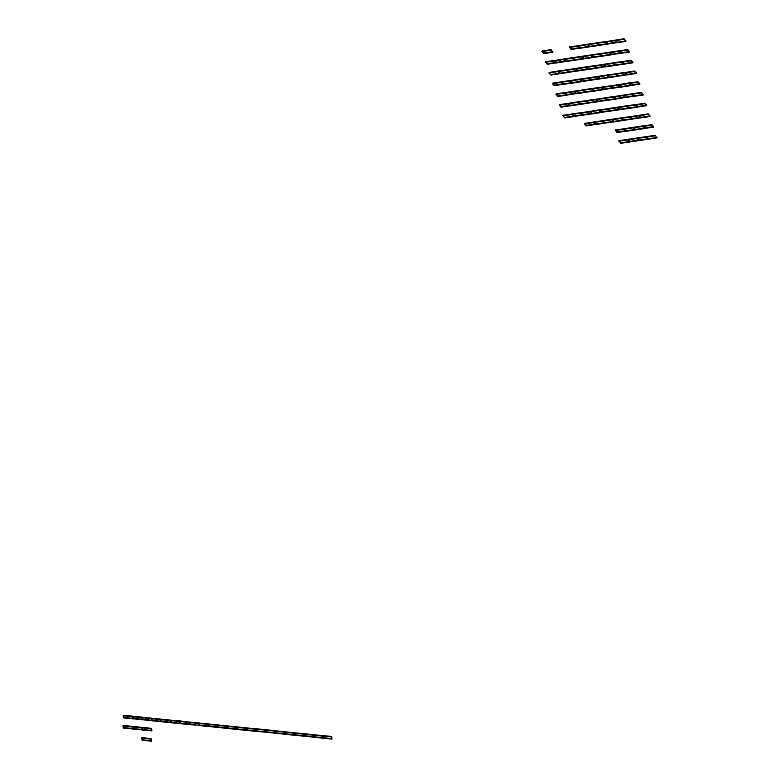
<?xml version="1.0" encoding="UTF-8"?>
<svg xmlns="http://www.w3.org/2000/svg" width="780" height="780" viewBox="0 0 780 780"><rect width="100%" height="100%" fill="white"/><g stroke="black" fill="none" stroke-linecap="round" stroke-linejoin="round"><path stroke-width="1.17" d="M123.308 715.611L132.59 716.391L132.961 718.594L123.708 717.649L123.308 715.611L132.59 716.391M123.708 717.649L132.961 718.594M123.094 725.683L132.346 726.629L123.094 725.683L123.454 727.886L132.736 728.666L123.454 727.886M132.785 716.576L142.067 717.356L142.428 719.56L133.175 718.614L132.785 716.576L142.067 717.356M133.175 718.614L132.815 716.41M132.561 726.648L141.814 727.594L132.561 726.648L132.931 728.851L142.204 729.631L132.931 728.851M142.262 717.542L151.534 718.322L151.905 720.525L142.652 719.579L142.262 717.542L151.515 718.487M142.428 719.56L133.204 718.448M142.652 719.579L142.282 717.376M142.038 727.613L151.291 728.559L142.038 727.613L142.409 729.817L151.681 730.597L142.409 729.817M141.794 737.861L151.018 738.962L151.408 741L142.155 740.054L141.794 737.861L151.037 738.797L151.408 741M142.155 740.054L151.437 740.834M151.73 718.507L161.011 719.287L161.382 721.49L152.129 720.544L151.73 718.507L160.982 719.452M152.129 720.544L161.382 721.49M161.207 719.472L170.489 720.252L170.849 722.456L161.596 721.51L161.207 719.472L170.459 720.418M161.596 721.51L170.849 722.456M170.684 720.437L179.956 721.217L180.326 723.411L171.073 722.475L170.684 720.437L179.956 721.217M171.073 722.475L180.326 723.411M180.18 721.237L189.403 722.348L189.803 724.376L180.55 723.44L180.18 721.237L189.403 722.348M180.55 723.44L189.803 724.376M189.628 722.368L198.91 723.148L199.27 725.341L190.018 724.405L189.628 722.368L198.88 723.313M190.018 724.405L195.829 724.825M199.105 723.333L208.377 724.113L208.748 726.307L199.495 725.371L199.105 723.333L208.377 724.113M199.495 725.371L208.748 726.307M208.572 724.298L217.854 725.078L218.224 727.272L208.972 726.336L208.572 724.298L217.854 725.078M208.972 726.336L208.601 724.133M218.049 725.264L227.331 726.034L227.692 728.237L218.439 727.301L218.049 725.264L227.302 726.209M218.224 727.272L208.991 726.17M218.439 727.301L218.078 725.098M227.526 726.229L236.798 726.999L237.169 729.202L227.916 728.267L227.526 726.229L236.779 727.165M227.692 728.237L218.468 727.135M227.916 728.267L237.169 729.202M236.993 727.194L246.275 727.964L246.646 730.168L237.393 729.232L236.993 727.194L246.246 728.13M237.393 729.232L246.646 730.168M246.47 728.159L255.752 728.929L256.113 731.133L246.86 730.197L246.47 728.159L255.723 729.095M246.86 730.197L256.113 731.133M255.967 728.959L265.219 729.895L255.967 728.959L256.337 731.152L265.61 731.933L256.337 731.152M265.444 729.924L274.697 730.86L265.444 729.924L265.814 732.118L275.087 732.898L266.994 732.069M274.892 731.055L284.164 731.825L284.534 734.029L275.281 733.083L274.892 731.055L284.164 731.825M275.281 733.083L274.921 730.889M284.369 732.02L293.641 732.791L294.011 734.994L284.758 734.048L284.369 732.02L293.621 732.956M284.534 734.029L282.243 733.629M284.758 734.048L284.388 731.855M293.836 732.986L303.118 733.756L303.488 735.959L294.235 735.014L293.836 732.986L303.089 733.922L303.488 735.959M294.011 734.994L284.778 733.883M294.235 735.014L303.508 735.793M303.342 733.785L312.565 734.887L312.956 736.925L303.703 735.979L303.342 733.785L312.565 734.887M312.79 734.916L322.062 735.686L322.433 737.89L313.18 736.944L312.79 734.916L322.043 735.852M313.18 736.944L322.433 737.89M322.257 735.871L331.539 736.651L331.909 738.855L322.657 737.909L322.257 735.871L331.539 736.651M322.657 737.909L331.909 738.855M542.207 51.197L551.129 49.871L552.825 52.046L543.913 53.371L542.207 51.197L543.913 53.371M569.595 47.122L578.516 45.796L580.213 47.804L571.301 49.296L569.595 47.122L571.301 49.296M578.731 45.757L587.642 44.431L589.349 46.605L580.427 47.931L578.731 45.922L587.642 44.431M587.857 44.401L589.563 46.576L598.475 45.25L596.778 43.241L587.857 44.401L596.768 43.075L598.689 45.221L607.61 43.895L598.689 45.055L596.983 43.046L605.904 41.72L607.815 43.855L616.736 42.529L615.03 40.355L606.118 41.847L615.03 40.521L616.736 42.529M615.245 40.326L624.156 39L625.862 41.174L616.951 42.5L615.245 40.492L624.156 39M542.217 51.363L551.129 49.871M569.605 47.288L578.516 45.962L580.222 47.97M607.61 43.895L605.904 41.886L596.983 43.046M543.913 53.206L552.825 52.046M571.301 49.13L580.213 47.804M606.118 41.681L607.815 43.69L616.726 42.364M545.659 61.922L547.365 63.931L556.276 62.605L547.365 64.096L545.659 61.922L554.58 60.596L556.491 62.732L565.412 61.405L563.706 59.231L554.794 60.723L563.716 59.397L565.412 61.405M563.92 59.202L572.832 57.876L574.538 60.05L565.627 61.376L563.92 59.368L572.832 57.876M573.047 57.847L574.753 60.021L583.674 58.685L581.968 56.687L573.047 57.847L581.968 56.521L583.879 58.656L592.8 57.33L583.879 58.49L582.182 56.482L591.094 55.156L593.014 57.301L601.926 55.975L593.005 57.135L591.308 55.127L600.22 53.8L601.926 55.975M600.434 53.771L609.356 52.445L611.062 54.61L602.14 55.946L600.444 53.937L609.356 52.445M609.57 52.406L611.267 54.415L620.178 53.089L611.276 54.58L609.57 52.406L618.481 51.08L620.402 53.225L629.314 51.899L627.608 49.725L618.696 51.217L627.617 49.891L629.314 51.899M545.668 62.088L554.58 60.762L556.286 62.761M592.8 57.33L591.103 55.322L582.182 56.482M609.57 52.572L618.491 51.246L620.188 53.254M554.794 60.557L556.491 62.566L565.402 61.24M618.696 51.051L620.392 53.059L629.314 51.733M549.11 72.647L558.032 71.321L559.738 73.486L550.817 74.812L549.12 72.813L558.032 71.321M558.246 71.282L559.952 73.457L568.864 72.13L567.167 70.122L558.246 71.282L567.158 69.956L569.078 72.101L577.99 70.609L569.068 71.936L567.372 69.927L576.283 68.601L578.204 70.736L587.125 69.41L578.204 70.58L576.498 68.572L585.419 67.246L587.125 69.41M585.634 67.207L594.545 65.881L596.251 68.055L587.34 69.381L585.634 67.372L594.545 65.881M594.76 65.852L596.456 67.86L605.377 66.534L596.466 68.026L594.76 65.852L603.671 64.526L605.592 66.67L614.513 65.335L605.592 66.505L603.886 64.496L612.807 63.17L614.728 65.306L623.639 63.98L614.718 65.14L613.021 63.131L621.933 61.805L623.639 63.98M622.148 61.776L631.059 60.45L632.765 62.624L623.854 63.95L622.157 61.942L631.069 60.616L632.765 62.624M577.99 70.775L576.293 68.767L567.372 69.927M594.769 66.017L603.681 64.691L605.377 66.7M614.513 65.335L612.807 63.336L603.886 64.496M632.765 62.459L623.854 63.95M552.562 83.372L554.268 85.371L563.179 84.045L554.268 85.537L552.562 83.372L561.483 82.037L563.404 84.181L572.315 82.856L563.394 84.016L561.697 82.007L570.609 80.681L572.315 82.856M570.823 80.652L579.745 79.326L581.441 81.5L572.53 82.826L570.833 80.818L579.745 79.326M579.95 79.297L581.656 81.295L590.567 79.969L581.656 81.461L579.95 79.297L588.871 77.961L590.792 80.106L599.703 78.614L590.782 79.94L589.085 77.932L597.997 76.606L599.917 78.751L608.829 77.425L599.908 78.585L598.211 76.577L607.133 75.251L608.829 77.425M607.337 75.221L609.043 77.386L617.965 76.06L616.258 74.051L607.337 75.221L616.258 73.885L618.179 76.031L627.091 74.539L618.169 75.865L616.473 73.856L625.384 72.53L627.305 74.675L636.217 73.349L634.52 71.175L625.609 72.667L634.52 71.341L636.217 73.349M552.572 83.538L561.483 82.202L563.189 84.211M579.959 79.462L588.871 78.127L590.577 80.135M599.703 78.78L598.007 76.771L589.085 77.932M627.091 74.704L625.394 72.696L616.473 73.856M625.599 72.501L627.295 74.51L636.217 73.183M556.013 94.087L564.934 92.761L566.641 94.936L557.719 96.262L556.023 94.253L564.934 92.761M565.149 92.732L566.846 94.741L575.767 93.415L566.855 94.906L565.149 92.732L574.06 91.406L575.981 93.551L584.893 92.225L575.981 93.385L574.275 91.377L583.196 90.051L585.107 92.186L594.029 90.86L585.107 92.02L583.401 90.012L592.322 88.686L594.029 90.86M592.537 88.657L594.243 90.831L603.154 89.505L601.458 87.496L592.537 88.657L601.448 87.331L603.369 89.476L612.28 87.984L603.369 89.31L601.663 87.302L610.584 85.976L612.495 88.111L621.416 86.785L619.71 84.611L610.798 86.102L619.71 84.776L621.416 86.785M619.925 84.581L628.836 83.255L630.542 85.43L621.631 86.755L619.925 84.747L628.836 83.255M629.05 83.226L637.972 81.9L639.668 83.909L630.757 85.4L629.05 83.226L630.757 85.4M565.149 92.898L574.07 91.572L575.767 93.581M584.893 92.225L583.196 90.217L574.275 91.377M612.28 88.15L610.584 86.141L601.663 87.302M629.06 83.392L637.972 82.066L639.678 84.074M610.789 85.936L612.495 87.945L621.407 86.619M630.757 85.234L639.668 83.909M559.475 104.812L568.386 103.486L570.082 105.495L561.171 106.987L559.475 104.812L561.171 106.987M568.6 103.457L577.512 102.131L579.218 104.305L570.307 105.632L568.6 103.623L577.512 102.131M577.726 102.102L579.433 104.276L588.354 102.95L586.648 100.942L577.726 102.102L586.648 100.776L588.559 102.911L597.48 101.585L588.559 102.745L586.862 100.737L595.774 99.411L597.694 101.556L606.606 100.23L604.9 98.056L595.988 99.547L604.909 98.221L606.606 100.23M605.114 98.026L614.035 96.701L615.742 98.875L606.821 100.201L605.124 98.192L614.035 96.701M614.25 96.662L615.947 98.67L624.858 97.344L615.947 98.836L614.25 96.662L623.161 95.335L625.082 97.481L633.994 95.989L625.072 97.315L623.376 95.306L632.288 93.98L634.208 96.125L643.13 94.799L634.208 95.96L632.502 93.951L641.423 92.625L643.13 94.799M559.475 104.978L568.396 103.652L570.092 105.661M597.48 101.585L595.783 99.577L586.862 100.737M614.25 96.827L623.171 95.501L624.868 97.51M633.994 96.154L632.297 94.146L623.376 95.306M561.171 106.821L570.082 105.495M595.988 99.382L597.685 101.39L606.606 100.064M562.926 115.537L564.632 117.712L573.544 116.386L571.847 114.377L562.926 115.537L571.837 114.212L573.758 116.356L582.67 114.865L573.749 116.191L572.052 114.182L580.963 112.856L582.884 115.001L591.806 113.675L590.099 111.501L581.188 112.993L590.099 111.667L591.806 113.675M590.314 111.462L599.225 110.136L600.932 112.31L592.02 113.636L590.314 111.628L599.225 110.136M599.44 110.107L601.136 112.115L610.058 110.789L601.146 112.281L599.44 110.107L608.351 108.781L610.272 110.926L619.193 109.6L610.272 110.76L608.566 108.752L617.487 107.425L619.408 109.561L628.319 108.235L619.398 109.395L617.701 107.386L626.613 106.061L628.319 108.235M626.827 106.031L628.534 108.206L637.445 106.88L635.749 104.871L626.827 106.031L635.739 104.705L637.66 106.85L646.581 105.524L644.875 103.35L635.963 104.842L644.875 103.516L646.581 105.524M582.67 115.031L580.973 113.022L572.052 114.182M599.45 110.272L608.361 108.946L610.058 110.955M619.193 109.6L617.487 107.591L608.566 108.752M581.178 112.827L582.884 114.835L591.796 113.51M635.953 104.676L637.66 106.684L646.571 105.359M584.63 123.552L586.336 125.561L595.247 124.225L586.336 125.726L584.63 123.552L593.551 122.226L595.471 124.361L604.383 123.035L595.462 124.195L593.765 122.187L602.677 120.861L604.597 123.006L613.509 121.68L604.588 122.84L602.891 120.832L611.803 119.506L613.509 121.68M612.017 119.477L613.724 121.651L622.645 120.315L620.938 118.316L612.017 119.477L620.938 118.151L622.859 120.286L631.771 118.96L622.85 120.12L621.153 118.111L630.065 116.785L631.985 118.93L640.897 117.605L639.2 115.43L630.289 116.922L639.2 115.596L640.897 117.605M639.405 115.401L648.326 114.075L650.033 116.239L641.111 117.575L639.415 115.567L648.326 114.075M584.639 123.718L593.551 122.392L595.257 124.39M604.383 123.035L602.687 121.027L593.765 122.187M631.771 118.96L630.074 116.951L621.153 118.111M630.279 116.756L631.975 118.765L640.897 117.439M615.469 130.201L624.39 128.866L626.087 130.874L617.175 132.366L615.469 130.201L617.175 132.366M624.605 128.836L633.516 127.51L635.222 129.685L626.311 131.011L624.605 129.002L633.516 127.51M633.731 127.481L635.437 129.655L644.348 128.329L642.652 126.321L633.731 127.481L642.652 126.155L644.563 128.291L653.484 126.965L651.778 124.79L642.866 126.292L651.778 124.956L653.484 126.965M615.478 130.367L624.39 129.031L626.096 131.04M617.175 132.2L626.087 130.874M642.856 126.126L644.563 128.125L653.474 126.799M618.93 140.917L620.626 143.091L629.548 141.765L627.851 139.756L618.93 140.917L627.841 139.591L629.762 141.736L638.674 140.41L629.752 141.57L628.056 139.561L636.967 138.236L638.888 140.38L647.809 139.054L638.888 140.215L637.182 138.206L646.103 136.88L647.809 139.054M646.318 136.851L655.229 135.515L656.935 137.69L648.014 139.016L646.318 137.007L655.229 135.515M638.674 140.41L636.977 138.401L628.056 139.561M143.832 719.53L149.614 720.115M275.311 732.917L279.932 733.395M304.882 735.93L311.825 736.642M274.697 730.86L275.067 733.063M265.219 729.895L265.59 732.098M151.291 728.559L151.661 730.762M141.814 727.594L142.184 729.797M132.346 726.629L132.707 728.832M656.935 137.69L648.014 139.016M650.033 116.239L641.111 117.575M646.103 136.88L637.182 138.206M644.348 128.329L635.437 129.655M641.423 92.625L632.502 93.951M637.445 106.88L628.534 108.206M635.222 129.685L626.311 131.011M630.542 85.43L621.631 86.755M629.548 141.765L620.626 143.091M625.862 41.174L616.951 42.5M626.613 106.061L617.701 107.386M621.933 61.805L613.021 63.131M622.645 120.315L613.724 121.651M617.965 76.06L609.043 77.386M615.742 98.875L606.821 100.201M611.062 54.61L602.14 55.946M611.803 119.506L602.891 120.832M607.133 75.251L598.211 76.577M603.154 89.505L594.243 90.831M600.22 53.8L591.308 55.127M600.932 112.31L592.02 113.636M598.475 45.25L589.563 46.576M596.251 68.055L587.34 69.381M592.322 88.686L583.401 90.012M589.349 46.605L580.427 47.931M588.354 102.95L579.433 104.276M585.419 67.246L576.498 68.572M583.674 58.685L574.753 60.021M581.441 81.5L572.53 82.826M579.218 104.305L570.307 105.632M574.538 60.05L565.627 61.376M573.544 116.386L564.632 117.712M570.609 80.681L561.697 82.007M568.864 72.13L559.952 73.457M566.641 94.936L557.719 96.262M559.738 73.486L550.817 74.812"/></g></svg>
